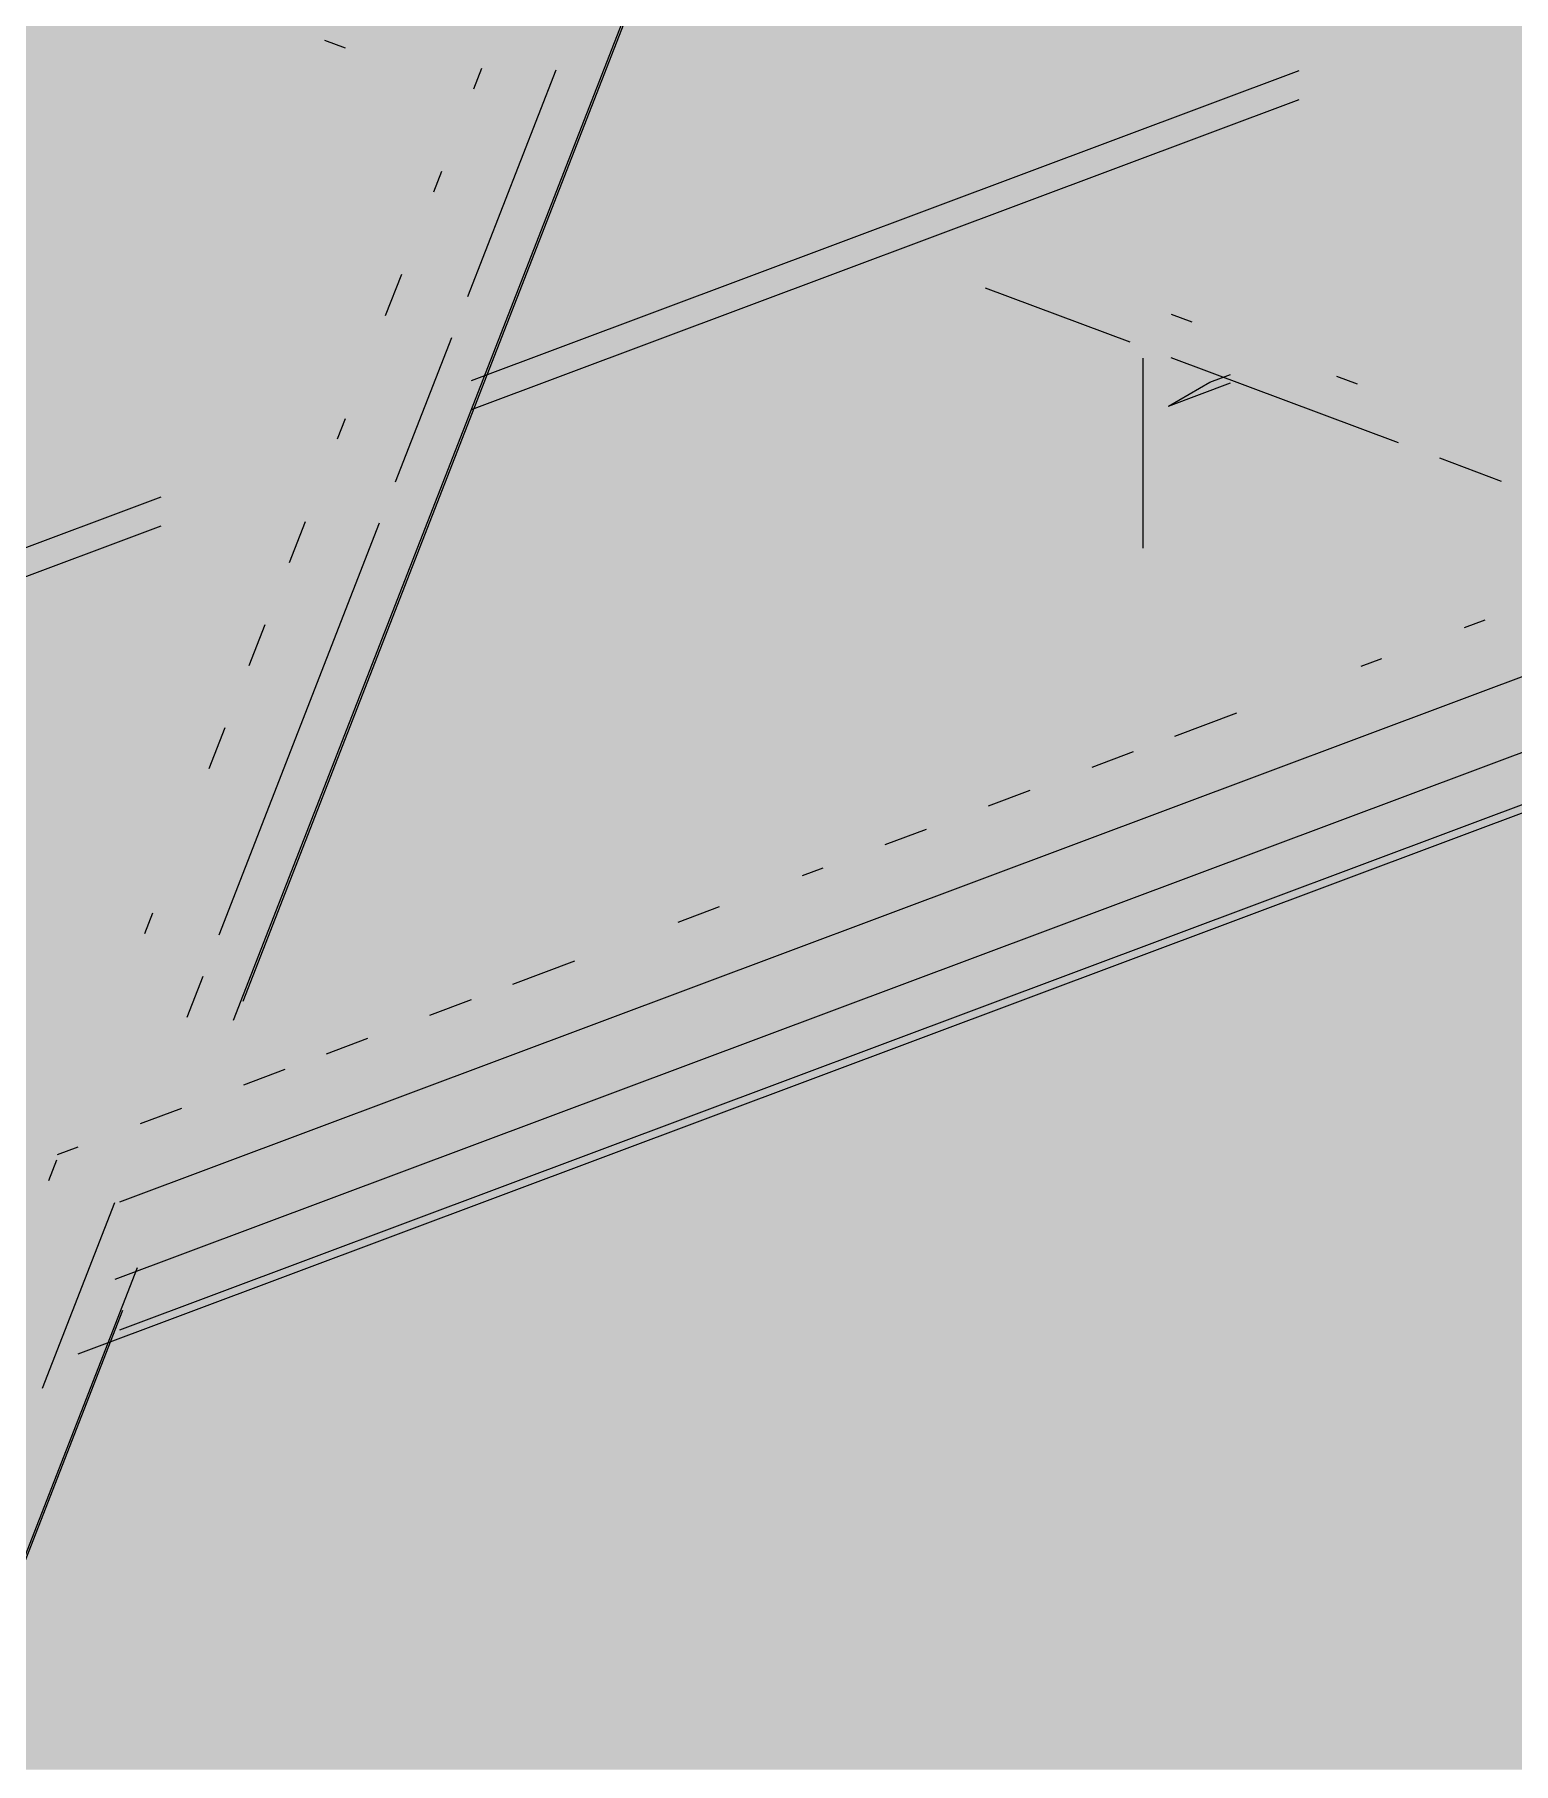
# Paper-space layout '03 3D Building and Roof' of a CAD drawing. Header units: millimetres. Extents: x 5 to 415, y 5 to 292.
# Drawn here: x 68.86 to 73.31, y 77.22 to 82.42 of the extents above; entities that cross this region are included whole.
import ezdxf

# ---------------------------------------------------------------- set-up
doc = ezdxf.new("R2010")
doc.units = ezdxf.units.MM
doc.layers.add('EXISTING', color=7, linetype='Continuous')
doc.layers.add('IMAGES', color=7, linetype='Continuous')

# ---------------------------------------------------------------- blocks, each defined once
blk = doc.blocks.new('SHEET_03')
at = {"layer": 'EXISTING', "color": 250, "lineweight": 9}
for p, q in [((72.4296, 87.0834), (69.4581, 79.4551)), ((69.4879, 79.5142), (72.387, 86.9564)), ((69.1164, 78.9093), (81.7018, 83.6239)), ((81.9988, 83.5067), (69.1018, 78.6754)), ((69.1164, 78.524), (82.0756, 83.3786)), ((68.9914, 78.4517), (81.8884, 83.283)), ((69.7957, 82.3829), (69.7335, 82.4062)), ((70.1643, 81.636), (70.4301, 82.3182)), ((70.1752, 81.3828), (72.6677, 82.3164)), ((70.1827, 82.2608), (70.2069, 82.3228)), ((70.1752, 81.2954), (72.6677, 82.229)), ((70.0619, 81.9507), (70.0861, 82.0127)), ((69.917, 81.5786), (69.9653, 81.7026)), ((72.1585, 81.4978), (71.7232, 81.6608)), ((72.2828, 81.5823), (72.345, 81.559)), ((69.9469, 81.0779), (70.116, 81.512)), ((72.1967, 81.4501), (72.1967, 80.8776)), ((72.9668, 81.195), (72.2828, 81.4512)), ((72.274, 81.3051), (72.3989, 81.3773)), ((72.274, 81.3051), (72.4614, 81.3753)), ((72.3989, 81.3773), (72.4614, 81.4007)), ((72.7802, 81.396), (72.8424, 81.3727)), ((69.772, 81.2065), (69.7962, 81.2685)), ((73.2777, 81.0785), (73.0911, 81.1484)), ((63.2588, 78.7918), (69.2406, 81.0326)), ((69.4154, 79.7134), (69.8986, 80.9538)), ((69.627, 80.8344), (69.6754, 80.9584)), ((63.3211, 78.7277), (69.2406, 80.9452)), ((69.5063, 80.5243), (69.5546, 80.6483)), ((73.1658, 80.6389), (73.2281, 80.6623)), ((72.8542, 80.5222), (72.9165, 80.5456)), ((72.2935, 80.3122), (72.4804, 80.3822)), ((69.3855, 80.2142), (69.4338, 80.3382)), ((72.0443, 80.2188), (72.1689, 80.2655)), ((71.7328, 80.1021), (71.8574, 80.1488)), ((71.4212, 79.9854), (71.5458, 80.0321)), ((71.172, 79.892), (71.2343, 79.9154)), ((69.1922, 79.718), (69.2163, 79.7801)), ((70.7982, 79.752), (70.9228, 79.7987)), ((70.2998, 79.5653), (70.4867, 79.6353)), ((69.3188, 79.4654), (69.3671, 79.5894)), ((70.0505, 79.4719), (70.1752, 79.5186)), ((69.739, 79.3552), (69.8636, 79.4019)), ((69.4898, 79.2619), (69.6144, 79.3086)), ((69.1783, 79.1452), (69.3029, 79.1919)), ((68.9291, 79.0518), (68.9914, 79.0752)), ((68.9023, 78.9738), (68.9264, 79.0358)), ((68.8839, 78.349), (69.1013, 78.9072)), ((69.1682, 78.7109), (66.1724, 71.0205)), ((66.1781, 71.0176), (69.1255, 78.5839))]:
    blk.add_line(p, q, dxfattribs=at)
at = {"layer": 'IMAGES', "color": 7}
for points in [[(70.8188, 82.3429), (70.9901, 82.3429), (70.8188, 82.6857), (70.9901, 82.6857)], [(68.7624, 82.3429), (69.1051, 82.3429), (68.7624, 82.5143), (69.1051, 82.5143)], [(69.1051, 82.3429), (69.2765, 82.3429), (69.1051, 82.5143), (69.2765, 82.5143)], [(69.2765, 82.3429), (69.4479, 82.3429), (69.2765, 82.5143), (69.4479, 82.5143)], [(69.4479, 82.3429), (69.6192, 82.3429), (69.4479, 82.5143), (69.6192, 82.5143)], [(69.6192, 82.3429), (69.7906, 82.3429), (69.6192, 82.5143), (69.7906, 82.5143)], [(69.7906, 82.3429), (69.962, 82.3429), (69.7906, 82.5143), (69.962, 82.5143)], [(69.962, 82.1714), (70.1333, 82.1714), (69.962, 82.5143), (70.1333, 82.5143)], [(70.1333, 82.3429), (70.3047, 82.3429), (70.1333, 82.5143), (70.3047, 82.5143)], [(70.3047, 82.3429), (70.6474, 82.3429), (70.3047, 82.5143), (70.6474, 82.5143)], [(70.6474, 82.3429), (70.8188, 82.3429), (70.6474, 82.5143), (70.8188, 82.5143)], [(70.9901, 82.3429), (71.3329, 82.3429), (70.9901, 82.5143), (71.3329, 82.5143)], [(71.3329, 82.3429), (72.361, 82.3429), (71.3329, 82.5143), (72.361, 82.5143)], [(72.361, 82.3429), (72.5324, 82.3429), (72.361, 82.5143), (72.5324, 82.5143)], [(72.5324, 82.3429), (72.7038, 82.3429), (72.5324, 82.5143), (72.7038, 82.5143)], [(72.7038, 82.3429), (72.8751, 82.3429), (72.7038, 82.5143), (72.8751, 82.5143)], [(72.8751, 82.3429), (73.2179, 82.3429), (72.8751, 82.5143), (73.2179, 82.5143)], [(73.2179, 82.3429), (73.3892, 82.3429), (73.2179, 82.5143), (73.3892, 82.5143)], [(60.537, 82.1714), (69.4479, 82.1714), (60.537, 82.3429), (69.4479, 82.3429)], [(69.4479, 82.1714), (69.6192, 82.1714), (69.4479, 82.3429), (69.6192, 82.3429)], [(69.6192, 82.1714), (69.7906, 82.1714), (69.6192, 82.3429), (69.7906, 82.3429)], [(69.7906, 82.1714), (69.962, 82.1714), (69.7906, 82.3429), (69.962, 82.3429)], [(70.1333, 82.1714), (70.3047, 82.1714), (70.1333, 82.3429), (70.3047, 82.3429)], [(70.3047, 82.1714), (70.4761, 82.1714), (70.3047, 82.3429), (70.4761, 82.3429)], [(70.4761, 82), (70.6474, 82), (70.4761, 82.3429), (70.6474, 82.3429)], [(70.6474, 82.1714), (70.8188, 82.1714), (70.6474, 82.3429), (70.8188, 82.3429)], [(70.8188, 82.1714), (70.9901, 82.1714), (70.8188, 82.3429), (70.9901, 82.3429)], [(70.9901, 82.1714), (71.847, 82.1714), (70.9901, 82.3429), (71.847, 82.3429)], [(71.847, 82.1714), (72.0183, 82.1714), (71.847, 82.3429), (72.0183, 82.3429)], [(72.0183, 82.1714), (72.1897, 82.1714), (72.0183, 82.3429), (72.1897, 82.3429)], [(72.1897, 82.1714), (72.361, 82.1714), (72.1897, 82.3429), (72.361, 82.3429)], [(72.361, 82.1714), (72.5324, 82.1714), (72.361, 82.3429), (72.5324, 82.3429)], [(72.5324, 82), (72.7038, 82), (72.5324, 82.3429), (72.7038, 82.3429)], [(72.7038, 82), (72.8751, 82), (72.7038, 82.3429), (72.8751, 82.3429)], [(72.8751, 82), (73.0465, 82), (72.8751, 82.3429), (73.0465, 82.3429)], [(73.0465, 82.1714), (73.3892, 82.1714), (73.0465, 82.3429), (73.3892, 82.3429)], [(60.1943, 82), (68.9338, 82), (60.1943, 82.1714), (68.9338, 82.1714)], [(68.9338, 82), (69.1051, 82), (68.9338, 82.1714), (69.1051, 82.1714)], [(69.1051, 82), (69.2765, 82), (69.1051, 82.1714), (69.2765, 82.1714)], [(69.2765, 82), (69.4479, 82), (69.2765, 82.1714), (69.4479, 82.1714)], [(69.4479, 82), (69.6192, 82), (69.4479, 82.1714), (69.6192, 82.1714)], [(69.6192, 82), (69.7906, 82), (69.6192, 82.1714), (69.7906, 82.1714)], [(69.7906, 82), (69.962, 82), (69.7906, 82.1714), (69.962, 82.1714)], [(69.962, 82), (70.1333, 82), (69.962, 82.1714), (70.1333, 82.1714)], [(70.1333, 82), (70.3047, 82), (70.1333, 82.1714), (70.3047, 82.1714)], [(70.3047, 82), (70.4761, 82), (70.3047, 82.1714), (70.4761, 82.1714)], [(70.6474, 82), (70.8188, 82), (70.6474, 82.1714), (70.8188, 82.1714)], [(70.8188, 82), (71.3329, 82), (70.8188, 82.1714), (71.3329, 82.1714)], [(71.3329, 82), (71.5042, 82), (71.3329, 82.1714), (71.5042, 82.1714)], [(71.5042, 82), (71.6756, 82), (71.5042, 82.1714), (71.6756, 82.1714)], [(71.6756, 82), (71.847, 82), (71.6756, 82.1714), (71.847, 82.1714)], [(71.847, 82), (72.0183, 82), (71.847, 82.1714), (72.0183, 82.1714)], [(72.0183, 81.8286), (72.1897, 81.8286), (72.0183, 82.1714), (72.1897, 82.1714)], [(72.1897, 82), (72.5324, 82), (72.1897, 82.1714), (72.5324, 82.1714)], [(73.0465, 82), (74.0747, 82), (73.0465, 82.1714), (74.0747, 82.1714)], [(68.7624, 81.8286), (68.9338, 81.8286), (68.7624, 82), (68.9338, 82)], [(68.9338, 81.8286), (69.2765, 81.8286), (68.9338, 82), (69.2765, 82)], [(69.2765, 81.8286), (69.4479, 81.8286), (69.2765, 82), (69.4479, 82)], [(69.4479, 81.8286), (69.6192, 81.8286), (69.4479, 82), (69.6192, 82)], [(69.6192, 81.8286), (69.962, 81.8286), (69.6192, 82), (69.962, 82)], [(69.962, 81.8286), (70.1333, 81.8286), (69.962, 82), (70.1333, 82)], [(70.1333, 81.6571), (70.3047, 81.6571), (70.1333, 82), (70.3047, 82)], [(70.3047, 81.8286), (70.4761, 81.8286), (70.3047, 82), (70.4761, 82)], [(70.4761, 81.8286), (70.6474, 81.8286), (70.4761, 82), (70.6474, 82)], [(70.6474, 81.8286), (70.9901, 81.8286), (70.6474, 82), (70.9901, 82)], [(70.9901, 81.8286), (71.1615, 81.8286), (70.9901, 82), (71.1615, 82)], [(71.1615, 81.8286), (71.3329, 81.8286), (71.1615, 82), (71.3329, 82)], [(71.3329, 81.8286), (71.5042, 81.8286), (71.3329, 82), (71.5042, 82)], [(71.5042, 81.8286), (71.6756, 81.8286), (71.5042, 82), (71.6756, 82)], [(71.6756, 81.8286), (71.847, 81.8286), (71.6756, 82), (71.847, 82)], [(71.847, 81.8286), (72.0183, 81.8286), (71.847, 82), (72.0183, 82)], [(72.1897, 81.8286), (72.361, 81.8286), (72.1897, 82), (72.361, 82)], [(72.361, 81.8286), (72.5324, 81.8286), (72.361, 82), (72.5324, 82)], [(72.5324, 81.8286), (72.7038, 81.8286), (72.5324, 82), (72.7038, 82)], [(72.7038, 81.8286), (72.8751, 81.8286), (72.7038, 82), (72.8751, 82)], [(72.8751, 81.8286), (74.4174, 81.8286), (72.8751, 82), (74.4174, 82)], [(68.7624, 81.6571), (68.9338, 81.6571), (68.7624, 81.8286), (68.9338, 81.8286)], [(68.9338, 81.6571), (69.1051, 81.6571), (68.9338, 81.8286), (69.1051, 81.8286)], [(69.1051, 81.6571), (69.2765, 81.6571), (69.1051, 81.8286), (69.2765, 81.8286)], [(69.2765, 81.6571), (69.4479, 81.6571), (69.2765, 81.8286), (69.4479, 81.8286)], [(69.4479, 81.6571), (69.6192, 81.6571), (69.4479, 81.8286), (69.6192, 81.8286)], [(69.6192, 81.6571), (69.7906, 81.6571), (69.6192, 81.8286), (69.7906, 81.8286)], [(69.7906, 81.6571), (69.962, 81.6571), (69.7906, 81.8286), (69.962, 81.8286)], [(69.962, 81.6571), (70.1333, 81.6571), (69.962, 81.8286), (70.1333, 81.8286)], [(70.3047, 81.6571), (70.4761, 81.6571), (70.3047, 81.8286), (70.4761, 81.8286)], [(70.4761, 81.6571), (70.6474, 81.6571), (70.4761, 81.8286), (70.6474, 81.8286)], [(70.6474, 81.6571), (70.8188, 81.6571), (70.6474, 81.8286), (70.8188, 81.8286)], [(70.8188, 81.6571), (70.9901, 81.6571), (70.8188, 81.8286), (70.9901, 81.8286)], [(70.9901, 81.6571), (71.1615, 81.6571), (70.9901, 81.8286), (71.1615, 81.8286)], [(71.1615, 81.4857), (71.3329, 81.4857), (71.1615, 81.8286), (71.3329, 81.8286)], [(71.3329, 81.6571), (71.6756, 81.6571), (71.3329, 81.8286), (71.6756, 81.8286)], [(71.6756, 81.6571), (71.847, 81.6571), (71.6756, 81.8286), (71.847, 81.8286)], [(71.847, 81.6571), (72.0183, 81.6571), (71.847, 81.8286), (72.0183, 81.8286)], [(72.0183, 81.6571), (72.1897, 81.6571), (72.0183, 81.8286), (72.1897, 81.8286)], [(72.1897, 81.6571), (72.361, 81.6571), (72.1897, 81.8286), (72.361, 81.8286)], [(72.361, 81.6571), (72.5324, 81.6571), (72.361, 81.8286), (72.5324, 81.8286)], [(72.5324, 81.6571), (72.8751, 81.6571), (72.5324, 81.8286), (72.8751, 81.8286)], [(72.8751, 81.6571), (73.2179, 81.6571), (72.8751, 81.8286), (73.2179, 81.8286)], [(73.2179, 81.6571), (74.9315, 81.6571), (73.2179, 81.8286), (74.9315, 81.8286)], [(68.7624, 81.4857), (68.9338, 81.4857), (68.7624, 81.6571), (68.9338, 81.6571)], [(68.9338, 81.4857), (69.1051, 81.4857), (68.9338, 81.6571), (69.1051, 81.6571)], [(69.1051, 81.4857), (69.6192, 81.4857), (69.1051, 81.6571), (69.6192, 81.6571)], [(69.6192, 81.4857), (69.7906, 81.4857), (69.6192, 81.6571), (69.7906, 81.6571)], [(69.7906, 81.3143), (69.962, 81.3143), (69.7906, 81.6571), (69.962, 81.6571)], [(69.962, 81.4857), (70.1333, 81.4857), (69.962, 81.6571), (70.1333, 81.6571)], [(70.1333, 81.4857), (70.4761, 81.4857), (70.1333, 81.6571), (70.4761, 81.6571)], [(70.4761, 81.4857), (70.6474, 81.4857), (70.4761, 81.6571), (70.6474, 81.6571)], [(70.6474, 81.3143), (70.8188, 81.3143), (70.6474, 81.6571), (70.8188, 81.6571)], [(70.8188, 81.4857), (71.1615, 81.4857), (70.8188, 81.6571), (71.1615, 81.6571)], [(71.3329, 81.4857), (71.6756, 81.4857), (71.3329, 81.6571), (71.6756, 81.6571)], [(71.6756, 81.4857), (72.0183, 81.4857), (71.6756, 81.6571), (72.0183, 81.6571)], [(72.0183, 81.4857), (72.1897, 81.4857), (72.0183, 81.6571), (72.1897, 81.6571)], [(72.1897, 81.4857), (72.361, 81.4857), (72.1897, 81.6571), (72.361, 81.6571)], [(72.361, 81.4857), (72.5324, 81.4857), (72.361, 81.6571), (72.5324, 81.6571)], [(72.5324, 81.4857), (72.8751, 81.4857), (72.5324, 81.6571), (72.8751, 81.6571)], [(72.8751, 81.4857), (73.0465, 81.4857), (72.8751, 81.6571), (73.0465, 81.6571)], [(73.0465, 81.4857), (73.3892, 81.4857), (73.0465, 81.6571), (73.3892, 81.6571)], [(68.7624, 81.3143), (69.4479, 81.3143), (68.7624, 81.4857), (69.4479, 81.4857)], [(69.4479, 81.3143), (69.6192, 81.3143), (69.4479, 81.4857), (69.6192, 81.4857)], [(69.6192, 81.3143), (69.7906, 81.3143), (69.6192, 81.4857), (69.7906, 81.4857)], [(69.962, 81.3143), (70.1333, 81.3143), (69.962, 81.4857), (70.1333, 81.4857)], [(70.1333, 81.1429), (70.3047, 81.1429), (70.1333, 81.4857), (70.3047, 81.4857)], [(70.3047, 81.3143), (70.4761, 81.3143), (70.3047, 81.4857), (70.4761, 81.4857)], [(70.4761, 81.3143), (70.6474, 81.3143), (70.4761, 81.4857), (70.6474, 81.4857)], [(70.8188, 81.3143), (70.9901, 81.3143), (70.8188, 81.4857), (70.9901, 81.4857)], [(70.9901, 81.3143), (71.1615, 81.3143), (70.9901, 81.4857), (71.1615, 81.4857)], [(71.1615, 81.3143), (71.6756, 81.3143), (71.1615, 81.4857), (71.6756, 81.4857)], [(71.6756, 81.3143), (71.847, 81.3143), (71.6756, 81.4857), (71.847, 81.4857)], [(71.847, 81.3143), (72.0183, 81.3143), (71.847, 81.4857), (72.0183, 81.4857)], [(72.0183, 81.3143), (72.1897, 81.3143), (72.0183, 81.4857), (72.1897, 81.4857)], [(72.1897, 81.3143), (72.361, 81.3143), (72.1897, 81.4857), (72.361, 81.4857)], [(72.361, 81.3143), (72.5324, 81.3143), (72.361, 81.4857), (72.5324, 81.4857)], [(72.5324, 81.3143), (72.7038, 81.3143), (72.5324, 81.4857), (72.7038, 81.4857)], [(72.7038, 81.3143), (72.8751, 81.3143), (72.7038, 81.4857), (72.8751, 81.4857)], [(72.8751, 81.3143), (73.0465, 81.3143), (72.8751, 81.4857), (73.0465, 81.4857)], [(73.0465, 81.3143), (73.2179, 81.3143), (73.0465, 81.4857), (73.2179, 81.4857)], [(73.2179, 81.3143), (73.3892, 81.3143), (73.2179, 81.4857), (73.3892, 81.4857)], [(68.2483, 81.1429), (69.1051, 81.1429), (68.2483, 81.3143), (69.1051, 81.3143)], [(69.1051, 81.1429), (69.4479, 81.1429), (69.1051, 81.3143), (69.4479, 81.3143)], [(69.4479, 81.1429), (69.6192, 81.1429), (69.4479, 81.3143), (69.6192, 81.3143)], [(69.6192, 81.1429), (69.7906, 81.1429), (69.6192, 81.3143), (69.7906, 81.3143)], [(69.7906, 80.9714), (69.962, 80.9714), (69.7906, 81.3143), (69.962, 81.3143)], [(69.962, 80.9714), (70.1333, 80.9714), (69.962, 81.3143), (70.1333, 81.3143)], [(70.3047, 81.1429), (70.4761, 81.1429), (70.3047, 81.3143), (70.4761, 81.3143)], [(70.4761, 81.1429), (70.6474, 81.1429), (70.4761, 81.3143), (70.6474, 81.3143)], [(70.6474, 81.1429), (70.8188, 81.1429), (70.6474, 81.3143), (70.8188, 81.3143)], [(70.8188, 81.1429), (71.1615, 81.1429), (70.8188, 81.3143), (71.1615, 81.3143)], [(71.1615, 81.1429), (72.0183, 81.1429), (71.1615, 81.3143), (72.0183, 81.3143)], [(72.0183, 80.9714), (72.1897, 80.9714), (72.0183, 81.3143), (72.1897, 81.3143)], [(72.1897, 80.8), (72.361, 80.8), (72.1897, 81.3143), (72.361, 81.3143)], [(72.361, 81.1429), (72.7038, 81.1429), (72.361, 81.3143), (72.7038, 81.3143)], [(72.7038, 81.1429), (72.8751, 81.1429), (72.7038, 81.3143), (72.8751, 81.3143)], [(72.8751, 81.1429), (73.2179, 81.1429), (72.8751, 81.3143), (73.2179, 81.3143)], [(73.2179, 81.1429), (73.3892, 81.1429), (73.2179, 81.3143), (73.3892, 81.3143)], [(68.7624, 80.9714), (68.9338, 80.9714), (68.7624, 81.1429), (68.9338, 81.1429)], [(68.9338, 80.9714), (69.1051, 80.9714), (68.9338, 81.1429), (69.1051, 81.1429)], [(69.1051, 80.9714), (69.2765, 80.9714), (69.1051, 81.1429), (69.2765, 81.1429)], [(69.2765, 80.9714), (69.6192, 80.9714), (69.2765, 81.1429), (69.6192, 81.1429)], [(69.6192, 80.9714), (69.7906, 80.9714), (69.6192, 81.1429), (69.7906, 81.1429)], [(70.1333, 80.9714), (70.3047, 80.9714), (70.1333, 81.1429), (70.3047, 81.1429)], [(70.3047, 80.8), (70.4761, 80.8), (70.3047, 81.1429), (70.4761, 81.1429)], [(70.4761, 80.9714), (72.0183, 80.9714), (70.4761, 81.1429), (72.0183, 81.1429)], [(72.361, 80.9714), (72.5324, 80.9714), (72.361, 81.1429), (72.5324, 81.1429)], [(72.5324, 80.9714), (72.8751, 80.9714), (72.5324, 81.1429), (72.8751, 81.1429)], [(72.8751, 80.9714), (73.0465, 80.9714), (72.8751, 81.1429), (73.0465, 81.1429)], [(73.0465, 80.9714), (73.2179, 80.9714), (73.0465, 81.1429), (73.2179, 81.1429)], [(73.2179, 80.9714), (73.3892, 80.9714), (73.2179, 81.1429), (73.3892, 81.1429)], [(68.7624, 80.8), (68.9338, 80.8), (68.7624, 80.9714), (68.9338, 80.9714)], [(68.9338, 80.6286), (69.1051, 80.6286), (68.9338, 80.9714), (69.1051, 80.9714)], [(69.1051, 80.8), (69.2765, 80.8), (69.1051, 80.9714), (69.2765, 80.9714)], [(69.2765, 80.8), (69.4479, 80.8), (69.2765, 80.9714), (69.4479, 80.9714)], [(69.4479, 80.8), (69.6192, 80.8), (69.4479, 80.9714), (69.6192, 80.9714)], [(69.6192, 80.8), (70.1333, 80.8), (69.6192, 80.9714), (70.1333, 80.9714)], [(70.1333, 80.8), (70.3047, 80.8), (70.1333, 80.9714), (70.3047, 80.9714)], [(70.4761, 80.8), (71.6756, 80.8), (70.4761, 80.9714), (71.6756, 80.9714)], [(71.6756, 80.8), (72.0183, 80.8), (71.6756, 80.9714), (72.0183, 80.9714)], [(72.0183, 80.8), (72.1897, 80.8), (72.0183, 80.9714), (72.1897, 80.9714)], [(72.361, 80.8), (72.7038, 80.8), (72.361, 80.9714), (72.7038, 80.9714)], [(72.7038, 80.8), (72.8751, 80.8), (72.7038, 80.9714), (72.8751, 80.9714)], [(72.8751, 80.8), (73.0465, 80.8), (72.8751, 80.9714), (73.0465, 80.9714)], [(73.0465, 80.8), (73.2179, 80.8), (73.0465, 80.9714), (73.2179, 80.9714)], [(73.2179, 80.8), (73.3892, 80.8), (73.2179, 80.9714), (73.3892, 80.9714)], [(68.4197, 80.6286), (68.9338, 80.6286), (68.4197, 80.8), (68.9338, 80.8)], [(69.1051, 80.6286), (69.2765, 80.6286), (69.1051, 80.8), (69.2765, 80.8)], [(69.2765, 80.6286), (69.4479, 80.6286), (69.2765, 80.8), (69.4479, 80.8)], [(69.4479, 80.6286), (69.6192, 80.6286), (69.4479, 80.8), (69.6192, 80.8)], [(69.6192, 80.6286), (69.7906, 80.6286), (69.6192, 80.8), (69.7906, 80.8)], [(69.7906, 80.6286), (69.962, 80.6286), (69.7906, 80.8), (69.962, 80.8)], [(69.962, 80.6286), (70.1333, 80.6286), (69.962, 80.8), (70.1333, 80.8)], [(70.1333, 80.2857), (70.3047, 80.2857), (70.1333, 80.8), (70.3047, 80.8)], [(70.3047, 80.6286), (71.3329, 80.6286), (70.3047, 80.8), (71.3329, 80.8)], [(71.3329, 80.6286), (71.5042, 80.6286), (71.3329, 80.8), (71.5042, 80.8)], [(71.5042, 80.6286), (71.6756, 80.6286), (71.5042, 80.8), (71.6756, 80.8)], [(71.6756, 80.6286), (71.847, 80.6286), (71.6756, 80.8), (71.847, 80.8)], [(71.847, 80.6286), (72.0183, 80.6286), (71.847, 80.8), (72.0183, 80.8)], [(72.0183, 80.6286), (72.1897, 80.6286), (72.0183, 80.8), (72.1897, 80.8)], [(72.1897, 80.4571), (72.361, 80.4571), (72.1897, 80.8), (72.361, 80.8)], [(72.361, 80.6286), (72.5324, 80.6286), (72.361, 80.8), (72.5324, 80.8)], [(72.5324, 80.6286), (72.7038, 80.6286), (72.5324, 80.8), (72.7038, 80.8)], [(72.7038, 80.6286), (72.8751, 80.6286), (72.7038, 80.8), (72.8751, 80.8)], [(72.8751, 80.6286), (73.0465, 80.6286), (72.8751, 80.8), (73.0465, 80.8)], [(73.0465, 80.6286), (73.2179, 80.6286), (73.0465, 80.8), (73.2179, 80.8)], [(73.2179, 80.6286), (73.3892, 80.6286), (73.2179, 80.8), (73.3892, 80.8)], [(68.7624, 80.4571), (69.1051, 80.4571), (68.7624, 80.6286), (69.1051, 80.6286)], [(69.1051, 80.4571), (69.4479, 80.4571), (69.1051, 80.6286), (69.4479, 80.6286)], [(69.4479, 80.4571), (69.6192, 80.4571), (69.4479, 80.6286), (69.6192, 80.6286)], [(69.6192, 80.4571), (69.7906, 80.4571), (69.6192, 80.6286), (69.7906, 80.6286)], [(69.7906, 80.2857), (69.962, 80.2857), (69.7906, 80.6286), (69.962, 80.6286)], [(69.962, 80.4571), (70.1333, 80.4571), (69.962, 80.6286), (70.1333, 80.6286)], [(70.3047, 80.4571), (70.8188, 80.4571), (70.3047, 80.6286), (70.8188, 80.6286)], [(70.8188, 80.4571), (70.9901, 80.4571), (70.8188, 80.6286), (70.9901, 80.6286)], [(70.9901, 80.4571), (71.1615, 80.4571), (70.9901, 80.6286), (71.1615, 80.6286)], [(71.1615, 80.2857), (71.3329, 80.2857), (71.1615, 80.6286), (71.3329, 80.6286)], [(71.3329, 80.4571), (71.5042, 80.4571), (71.3329, 80.6286), (71.5042, 80.6286)], [(71.5042, 80.4571), (71.6756, 80.4571), (71.5042, 80.6286), (71.6756, 80.6286)], [(71.6756, 80.4571), (71.847, 80.4571), (71.6756, 80.6286), (71.847, 80.6286)], [(71.847, 80.4571), (72.0183, 80.4571), (71.847, 80.6286), (72.0183, 80.6286)], [(72.0183, 80.2857), (72.1897, 80.2857), (72.0183, 80.6286), (72.1897, 80.6286)], [(72.361, 80.4571), (72.5324, 80.4571), (72.361, 80.6286), (72.5324, 80.6286)], [(72.5324, 80.4571), (72.7038, 80.4571), (72.5324, 80.6286), (72.7038, 80.6286)], [(72.7038, 80.4571), (72.8751, 80.4571), (72.7038, 80.6286), (72.8751, 80.6286)], [(72.8751, 80.4571), (73.0465, 80.4571), (72.8751, 80.6286), (73.0465, 80.6286)], [(73.0465, 80.4571), (73.3892, 80.4571), (73.0465, 80.6286), (73.3892, 80.6286)], [(68.7624, 80.1143), (68.9338, 80.1143), (68.7624, 80.4571), (68.9338, 80.4571)], [(68.9338, 80.2857), (69.2765, 80.2857), (68.9338, 80.4571), (69.2765, 80.4571)], [(69.2765, 80.2857), (69.6192, 80.2857), (69.2765, 80.4571), (69.6192, 80.4571)], [(69.6192, 80.2857), (69.7906, 80.2857), (69.6192, 80.4571), (69.7906, 80.4571)], [(69.962, 80.2857), (70.1333, 80.2857), (69.962, 80.4571), (70.1333, 80.4571)], [(70.3047, 80.2857), (70.8188, 80.2857), (70.3047, 80.4571), (70.8188, 80.4571)], [(70.8188, 80.2857), (70.9901, 80.2857), (70.8188, 80.4571), (70.9901, 80.4571)], [(70.9901, 80.2857), (71.1615, 80.2857), (70.9901, 80.4571), (71.1615, 80.4571)], [(71.3329, 80.2857), (71.6756, 80.2857), (71.3329, 80.4571), (71.6756, 80.4571)], [(71.6756, 80.2857), (71.847, 80.2857), (71.6756, 80.4571), (71.847, 80.4571)], [(71.847, 80.2857), (72.0183, 80.2857), (71.847, 80.4571), (72.0183, 80.4571)], [(72.1897, 80.2857), (73.2179, 80.2857), (72.1897, 80.4571), (73.2179, 80.4571)], [(73.2179, 80.2857), (73.9033, 80.2857), (73.2179, 80.4571), (73.9033, 80.4571)], [(68.9338, 80.1143), (69.1051, 80.1143), (68.9338, 80.2857), (69.1051, 80.2857)], [(69.1051, 80.1143), (69.2765, 80.1143), (69.1051, 80.2857), (69.2765, 80.2857)], [(69.2765, 79.9429), (69.4479, 79.9429), (69.2765, 80.2857), (69.4479, 80.2857)], [(69.4479, 80.1143), (69.7906, 80.1143), (69.4479, 80.2857), (69.7906, 80.2857)], [(69.7906, 80.1143), (69.962, 80.1143), (69.7906, 80.2857), (69.962, 80.2857)], [(69.962, 80.1143), (70.1333, 80.1143), (69.962, 80.2857), (70.1333, 80.2857)], [(70.1333, 80.1143), (70.3047, 80.1143), (70.1333, 80.2857), (70.3047, 80.2857)], [(70.3047, 80.1143), (70.4761, 80.1143), (70.3047, 80.2857), (70.4761, 80.2857)], [(70.4761, 80.1143), (70.8188, 80.1143), (70.4761, 80.2857), (70.8188, 80.2857)], [(70.8188, 80.1143), (70.9901, 80.1143), (70.8188, 80.2857), (70.9901, 80.2857)], [(70.9901, 80.1143), (71.5042, 80.1143), (70.9901, 80.2857), (71.5042, 80.2857)], [(71.5042, 80.1143), (71.6756, 80.1143), (71.5042, 80.2857), (71.6756, 80.2857)], [(71.6756, 80.1143), (71.847, 80.1143), (71.6756, 80.2857), (71.847, 80.2857)], [(71.847, 80.1143), (72.0183, 80.1143), (71.847, 80.2857), (72.0183, 80.2857)], [(72.0183, 79.9429), (72.1897, 79.9429), (72.0183, 80.2857), (72.1897, 80.2857)], [(72.1897, 79.9429), (72.5324, 79.9429), (72.1897, 80.2857), (72.5324, 80.2857)], [(72.5324, 80.1143), (72.7038, 80.1143), (72.5324, 80.2857), (72.7038, 80.2857)], [(72.7038, 80.1143), (73.0465, 80.1143), (72.7038, 80.2857), (73.0465, 80.2857)], [(73.0465, 80.1143), (73.5606, 80.1143), (73.0465, 80.2857), (73.5606, 80.2857)], [(67.9056, 79.9429), (68.9338, 79.9429), (67.9056, 80.1143), (68.9338, 80.1143)], [(68.9338, 79.9429), (69.1051, 79.9429), (68.9338, 80.1143), (69.1051, 80.1143)], [(69.1051, 79.9429), (69.2765, 79.9429), (69.1051, 80.1143), (69.2765, 80.1143)], [(69.4479, 79.9429), (69.6192, 79.9429), (69.4479, 80.1143), (69.6192, 80.1143)], [(69.6192, 79.9429), (69.7906, 79.9429), (69.6192, 80.1143), (69.7906, 80.1143)], [(69.7906, 79.9429), (70.1333, 79.9429), (69.7906, 80.1143), (70.1333, 80.1143)], [(70.1333, 79.9429), (70.3047, 79.9429), (70.1333, 80.1143), (70.3047, 80.1143)], [(70.3047, 79.9429), (70.8188, 79.9429), (70.3047, 80.1143), (70.8188, 80.1143)], [(70.8188, 79.9429), (70.9901, 79.9429), (70.8188, 80.1143), (70.9901, 80.1143)], [(70.9901, 79.9429), (71.5042, 79.9429), (70.9901, 80.1143), (71.5042, 80.1143)], [(71.5042, 79.9429), (72.0183, 79.9429), (71.5042, 80.1143), (72.0183, 80.1143)], [(72.5324, 79.9429), (73.0465, 79.9429), (72.5324, 80.1143), (73.0465, 80.1143)], [(73.0465, 79.9429), (73.3892, 79.9429), (73.0465, 80.1143), (73.3892, 80.1143)], [(68.7624, 79.6), (68.9338, 79.6), (68.7624, 79.9429), (68.9338, 79.9429)], [(68.9338, 79.7714), (69.1051, 79.7714), (68.9338, 79.9429), (69.1051, 79.9429)], [(69.1051, 79.7714), (69.2765, 79.7714), (69.1051, 79.9429), (69.2765, 79.9429)], [(69.2765, 79.6), (69.4479, 79.6), (69.2765, 79.9429), (69.4479, 79.9429)], [(69.4479, 79.4286), (69.6192, 79.4286), (69.4479, 79.9429), (69.6192, 79.9429)], [(69.6192, 79.7714), (69.7906, 79.7714), (69.6192, 79.9429), (69.7906, 79.9429)], [(69.7906, 79.7714), (69.962, 79.7714), (69.7906, 79.9429), (69.962, 79.9429)], [(69.962, 79.7714), (70.1333, 79.7714), (69.962, 79.9429), (70.1333, 79.9429)], [(70.1333, 79.7714), (70.3047, 79.7714), (70.1333, 79.9429), (70.3047, 79.9429)], [(70.3047, 79.7714), (70.4761, 79.7714), (70.3047, 79.9429), (70.4761, 79.9429)], [(70.4761, 79.7714), (70.6474, 79.7714), (70.4761, 79.9429), (70.6474, 79.9429)], [(70.6474, 79.7714), (70.8188, 79.7714), (70.6474, 79.9429), (70.8188, 79.9429)], [(70.8188, 79.6), (70.9901, 79.6), (70.8188, 79.9429), (70.9901, 79.9429)], [(70.9901, 79.7714), (71.1615, 79.7714), (70.9901, 79.9429), (71.1615, 79.9429)], [(71.1615, 79.7714), (71.3329, 79.7714), (71.1615, 79.9429), (71.3329, 79.9429)], [(71.3329, 79.7714), (71.5042, 79.7714), (71.3329, 79.9429), (71.5042, 79.9429)], [(71.5042, 79.7714), (71.6756, 79.7714), (71.5042, 79.9429), (71.6756, 79.9429)], [(71.6756, 79.7714), (72.5324, 79.7714), (71.6756, 79.9429), (72.5324, 79.9429)], [(72.5324, 79.7714), (72.7038, 79.7714), (72.5324, 79.9429), (72.7038, 79.9429)], [(72.7038, 79.7714), (72.8751, 79.7714), (72.7038, 79.9429), (72.8751, 79.9429)], [(72.8751, 79.7714), (73.0465, 79.7714), (72.8751, 79.9429), (73.0465, 79.9429)], [(73.0465, 79.7714), (73.2179, 79.7714), (73.0465, 79.9429), (73.2179, 79.9429)], [(73.2179, 79.7714), (73.3892, 79.7714), (73.2179, 79.9429), (73.3892, 79.9429)], [(68.9338, 79.6), (69.2765, 79.6), (68.9338, 79.7714), (69.2765, 79.7714)], [(69.6192, 79.6), (69.7906, 79.6), (69.6192, 79.7714), (69.7906, 79.7714)], [(69.7906, 79.6), (70.1333, 79.6), (69.7906, 79.7714), (70.1333, 79.7714)], [(70.1333, 79.6), (70.4761, 79.6), (70.1333, 79.7714), (70.4761, 79.7714)], [(70.4761, 79.6), (70.6474, 79.6), (70.4761, 79.7714), (70.6474, 79.7714)], [(70.6474, 79.6), (70.8188, 79.6), (70.6474, 79.7714), (70.8188, 79.7714)], [(70.9901, 79.6), (71.1615, 79.6), (70.9901, 79.7714), (71.1615, 79.7714)], [(71.1615, 79.6), (71.5042, 79.6), (71.1615, 79.7714), (71.5042, 79.7714)], [(71.5042, 79.6), (71.847, 79.6), (71.5042, 79.7714), (71.847, 79.7714)], [(71.847, 79.6), (72.1897, 79.6), (71.847, 79.7714), (72.1897, 79.7714)], [(72.1897, 79.6), (72.5324, 79.6), (72.1897, 79.7714), (72.5324, 79.7714)], [(72.5324, 79.6), (72.8751, 79.6), (72.5324, 79.7714), (72.8751, 79.7714)], [(72.8751, 79.6), (73.2179, 79.6), (72.8751, 79.7714), (73.2179, 79.7714)], [(73.2179, 79.6), (76.131, 79.6), (73.2179, 79.7714), (76.131, 79.7714)], [(68.7624, 79.4286), (69.1051, 79.4286), (68.7624, 79.6), (69.1051, 79.6)], [(69.1051, 79.4286), (69.4479, 79.4286), (69.1051, 79.6), (69.4479, 79.6)], [(69.6192, 79.2571), (69.7906, 79.2571), (69.6192, 79.6), (69.7906, 79.6)], [(69.7906, 79.4286), (69.962, 79.4286), (69.7906, 79.6), (69.962, 79.6)], [(69.962, 79.4286), (70.1333, 79.4286), (69.962, 79.6), (70.1333, 79.6)], [(70.1333, 79.0857), (70.3047, 79.0857), (70.1333, 79.6), (70.3047, 79.6)], [(70.3047, 79.2571), (70.4761, 79.2571), (70.3047, 79.6), (70.4761, 79.6)], [(70.4761, 79.4286), (70.8188, 79.4286), (70.4761, 79.6), (70.8188, 79.6)], [(70.8188, 79.4286), (70.9901, 79.4286), (70.8188, 79.6), (70.9901, 79.6)], [(70.9901, 79.4286), (71.5042, 79.4286), (70.9901, 79.6), (71.5042, 79.6)], [(71.5042, 79.4286), (72.0183, 79.4286), (71.5042, 79.6), (72.0183, 79.6)], [(72.0183, 79.4286), (72.361, 79.4286), (72.0183, 79.6), (72.361, 79.6)], [(72.361, 79.4286), (72.5324, 79.4286), (72.361, 79.6), (72.5324, 79.6)], [(72.5324, 79.4286), (72.7038, 79.4286), (72.5324, 79.6), (72.7038, 79.6)], [(72.7038, 79.4286), (72.8751, 79.4286), (72.7038, 79.6), (72.8751, 79.6)], [(72.8751, 79.4286), (75.7883, 79.4286), (72.8751, 79.6), (75.7883, 79.6)], [(68.5911, 79.2571), (68.9338, 79.2571), (68.5911, 79.4286), (68.9338, 79.4286)], [(68.9338, 79.2571), (69.1051, 79.2571), (68.9338, 79.4286), (69.1051, 79.4286)], [(69.1051, 79.2571), (69.2765, 79.2571), (69.1051, 79.4286), (69.2765, 79.4286)], [(69.2765, 79.2571), (69.6192, 79.2571), (69.2765, 79.4286), (69.6192, 79.4286)], [(69.7906, 79.2571), (69.962, 79.2571), (69.7906, 79.4286), (69.962, 79.4286)], [(69.962, 79.2571), (70.1333, 79.2571), (69.962, 79.4286), (70.1333, 79.4286)], [(70.4761, 79.2571), (70.9901, 79.2571), (70.4761, 79.4286), (70.9901, 79.4286)], [(70.9901, 79.2571), (71.3329, 79.2571), (70.9901, 79.4286), (71.3329, 79.4286)], [(71.3329, 79.2571), (71.6756, 79.2571), (71.3329, 79.4286), (71.6756, 79.4286)], [(71.6756, 79.2571), (72.0183, 79.2571), (71.6756, 79.4286), (72.0183, 79.4286)], [(72.0183, 79.2571), (72.361, 79.2571), (72.0183, 79.4286), (72.361, 79.4286)], [(72.361, 79.2571), (75.4456, 79.2571), (72.361, 79.4286), (75.4456, 79.4286)], [(68.7624, 79.0857), (68.9338, 79.0857), (68.7624, 79.2571), (68.9338, 79.2571)], [(68.9338, 79.0857), (69.1051, 79.0857), (68.9338, 79.2571), (69.1051, 79.2571)], [(69.1051, 79.0857), (69.2765, 79.0857), (69.1051, 79.2571), (69.2765, 79.2571)], [(69.2765, 79.0857), (69.962, 79.0857), (69.2765, 79.2571), (69.962, 79.2571)], [(69.962, 79.0857), (70.1333, 79.0857), (69.962, 79.2571), (70.1333, 79.2571)], [(70.3047, 79.0857), (70.6474, 79.0857), (70.3047, 79.2571), (70.6474, 79.2571)], [(70.6474, 79.0857), (71.1615, 79.0857), (70.6474, 79.2571), (71.1615, 79.2571)], [(71.1615, 79.0857), (71.3329, 79.0857), (71.1615, 79.2571), (71.3329, 79.2571)], [(71.3329, 79.0857), (71.5042, 79.0857), (71.3329, 79.2571), (71.5042, 79.2571)], [(71.5042, 79.0857), (71.6756, 79.0857), (71.5042, 79.2571), (71.6756, 79.2571)], [(71.6756, 79.0857), (74.9315, 79.0857), (71.6756, 79.2571), (74.9315, 79.2571)], [(68.7624, 78.9143), (68.9338, 78.9143), (68.7624, 79.0857), (68.9338, 79.0857)], [(68.9338, 78.9143), (69.1051, 78.9143), (68.9338, 79.0857), (69.1051, 79.0857)], [(69.1051, 78.9143), (69.4479, 78.9143), (69.1051, 79.0857), (69.4479, 79.0857)], [(69.4479, 78.9143), (69.6192, 78.9143), (69.4479, 79.0857), (69.6192, 79.0857)], [(69.6192, 78.9143), (70.1333, 78.9143), (69.6192, 79.0857), (70.1333, 79.0857)], [(70.1333, 78.9143), (70.8188, 78.9143), (70.1333, 79.0857), (70.8188, 79.0857)], [(70.8188, 78.9143), (70.9901, 78.9143), (70.8188, 79.0857), (70.9901, 79.0857)], [(70.9901, 78.9143), (71.1615, 78.9143), (70.9901, 79.0857), (71.1615, 79.0857)], [(71.1615, 78.9143), (71.5042, 78.9143), (71.1615, 79.0857), (71.5042, 79.0857)], [(71.5042, 78.9143), (74.4174, 78.9143), (71.5042, 79.0857), (74.4174, 79.0857)], [(68.7624, 78.7429), (68.9338, 78.7429), (68.7624, 78.9143), (68.9338, 78.9143)], [(68.9338, 78.7429), (69.1051, 78.7429), (68.9338, 78.9143), (69.1051, 78.9143)], [(69.1051, 78.7429), (69.2765, 78.7429), (69.1051, 78.9143), (69.2765, 78.9143)], [(69.2765, 78.7429), (69.4479, 78.7429), (69.2765, 78.9143), (69.4479, 78.9143)], [(69.4479, 78.7429), (69.7906, 78.7429), (69.4479, 78.9143), (69.7906, 78.9143)], [(69.7906, 78.5714), (69.962, 78.5714), (69.7906, 78.9143), (69.962, 78.9143)], [(69.962, 78.7429), (70.3047, 78.7429), (69.962, 78.9143), (70.3047, 78.9143)], [(70.3047, 78.7429), (70.6474, 78.7429), (70.3047, 78.9143), (70.6474, 78.9143)], [(70.6474, 78.7429), (70.9901, 78.7429), (70.6474, 78.9143), (70.9901, 78.9143)], [(70.9901, 78.7429), (74.246, 78.7429), (70.9901, 78.9143), (74.246, 78.9143)], [(68.7624, 78.5714), (69.2765, 78.5714), (68.7624, 78.7429), (69.2765, 78.7429)], [(69.2765, 78.5714), (69.7906, 78.5714), (69.2765, 78.7429), (69.7906, 78.7429)], [(69.962, 78.5714), (70.1333, 78.5714), (69.962, 78.7429), (70.1333, 78.7429)], [(70.1333, 78.5714), (70.3047, 78.5714), (70.1333, 78.7429), (70.3047, 78.7429)], [(70.3047, 78.5714), (73.5606, 78.5714), (70.3047, 78.7429), (73.5606, 78.7429)], [(68.7624, 78.4), (68.9338, 78.4), (68.7624, 78.5714), (68.9338, 78.5714)], [(68.9338, 78.4), (69.4479, 78.4), (68.9338, 78.5714), (69.4479, 78.5714)], [(69.4479, 78.4), (69.7906, 78.4), (69.4479, 78.5714), (69.7906, 78.5714)], [(69.7906, 78.4), (69.962, 78.4), (69.7906, 78.5714), (69.962, 78.5714)], [(69.962, 78.4), (73.0465, 78.4), (69.962, 78.5714), (73.0465, 78.5714)], [(73.0465, 78.4), (73.2179, 78.4), (73.0465, 78.5714), (73.2179, 78.5714)], [(73.2179, 78.4), (73.3892, 78.4), (73.2179, 78.5714), (73.3892, 78.5714)], [(68.5911, 77.8857), (68.9338, 77.8857), (68.5911, 78.4), (68.9338, 78.4)], [(68.9338, 78.2286), (69.1051, 78.2286), (68.9338, 78.4), (69.1051, 78.4)], [(69.1051, 78.2286), (69.2765, 78.2286), (69.1051, 78.4), (69.2765, 78.4)], [(69.2765, 78.2286), (69.4479, 78.2286), (69.2765, 78.4), (69.4479, 78.4)], [(69.4479, 78.2286), (72.7038, 78.2286), (69.4479, 78.4), (72.7038, 78.4)], [(72.7038, 78.2286), (72.8751, 78.2286), (72.7038, 78.4), (72.8751, 78.4)], [(72.8751, 78.2286), (73.0465, 78.2286), (72.8751, 78.4), (73.0465, 78.4)], [(73.0465, 78.2286), (73.2179, 78.2286), (73.0465, 78.4), (73.2179, 78.4)], [(73.2179, 78.2286), (73.3892, 78.2286), (73.2179, 78.4), (73.3892, 78.4)], [(68.9338, 78.0571), (69.2765, 78.0571), (68.9338, 78.2286), (69.2765, 78.2286)], [(69.2765, 78.0571), (72.1897, 78.0571), (69.2765, 78.2286), (72.1897, 78.2286)], [(72.1897, 78.0571), (72.361, 78.0571), (72.1897, 78.2286), (72.361, 78.2286)], [(72.361, 78.0571), (72.5324, 78.0571), (72.361, 78.2286), (72.5324, 78.2286)], [(72.5324, 78.0571), (72.7038, 78.0571), (72.5324, 78.2286), (72.7038, 78.2286)], [(72.7038, 78.0571), (72.8751, 78.0571), (72.7038, 78.2286), (72.8751, 78.2286)], [(72.8751, 78.0571), (73.0465, 78.0571), (72.8751, 78.2286), (73.0465, 78.2286)], [(73.0465, 78.0571), (73.2179, 78.0571), (73.0465, 78.2286), (73.2179, 78.2286)], [(73.2179, 78.0571), (73.3892, 78.0571), (73.2179, 78.2286), (73.3892, 78.2286)], [(68.9338, 77.8857), (69.1051, 77.8857), (68.9338, 78.0571), (69.1051, 78.0571)], [(69.1051, 77.8857), (69.2765, 77.8857), (69.1051, 78.0571), (69.2765, 78.0571)], [(69.2765, 77.8857), (71.847, 77.8857), (69.2765, 78.0571), (71.847, 78.0571)], [(71.847, 77.8857), (72.1897, 77.8857), (71.847, 78.0571), (72.1897, 78.0571)], [(72.1897, 77.8857), (72.361, 77.8857), (72.1897, 78.0571), (72.361, 78.0571)], [(72.361, 77.8857), (72.5324, 77.8857), (72.361, 78.0571), (72.5324, 78.0571)], [(72.5324, 77.8857), (72.7038, 77.8857), (72.5324, 78.0571), (72.7038, 78.0571)], [(72.7038, 77.8857), (72.8751, 77.8857), (72.7038, 78.0571), (72.8751, 78.0571)], [(72.8751, 77.8857), (73.0465, 77.8857), (72.8751, 78.0571), (73.0465, 78.0571)], [(73.0465, 77.8857), (73.3892, 77.8857), (73.0465, 78.0571), (73.3892, 78.0571)], [(68.7624, 77.7143), (69.1051, 77.7143), (68.7624, 77.8857), (69.1051, 77.8857)], [(69.1051, 77.7143), (71.3329, 77.7143), (69.1051, 77.8857), (71.3329, 77.8857)], [(71.3329, 77.7143), (71.847, 77.7143), (71.3329, 77.8857), (71.847, 77.8857)], [(71.847, 77.7143), (72.1897, 77.7143), (71.847, 77.8857), (72.1897, 77.8857)], [(72.1897, 77.7143), (72.361, 77.7143), (72.1897, 77.8857), (72.361, 77.8857)], [(72.361, 77.7143), (72.8751, 77.7143), (72.361, 77.8857), (72.8751, 77.8857)], [(72.8751, 77.7143), (80.9292, 77.7143), (72.8751, 77.8857), (80.9292, 77.8857)], [(68.7624, 77.3714), (68.9338, 77.3714), (68.7624, 77.7143), (68.9338, 77.7143)], [(68.9338, 77.2), (69.1051, 77.2), (68.9338, 77.7143), (69.1051, 77.7143)], [(69.1051, 77.5429), (70.8188, 77.5429), (69.1051, 77.7143), (70.8188, 77.7143)], [(70.8188, 77.5429), (70.9901, 77.5429), (70.8188, 77.7143), (70.9901, 77.7143)], [(70.9901, 77.5429), (71.3329, 77.5429), (70.9901, 77.7143), (71.3329, 77.7143)], [(71.3329, 77.5429), (71.6756, 77.5429), (71.3329, 77.7143), (71.6756, 77.7143)], [(71.6756, 77.5429), (71.847, 77.5429), (71.6756, 77.7143), (71.847, 77.7143)], [(71.847, 77.5429), (72.361, 77.5429), (71.847, 77.7143), (72.361, 77.7143)], [(72.361, 77.5429), (81.6147, 77.5429), (72.361, 77.7143), (81.6147, 77.7143)], [(69.1051, 77.3714), (70.4761, 77.3714), (69.1051, 77.5429), (70.4761, 77.5429)], [(70.4761, 77.3714), (70.8188, 77.3714), (70.4761, 77.5429), (70.8188, 77.5429)], [(70.8188, 77.3714), (70.9901, 77.3714), (70.8188, 77.5429), (70.9901, 77.5429)], [(70.9901, 77.3714), (71.3329, 77.3714), (70.9901, 77.5429), (71.3329, 77.5429)], [(71.3329, 77.3714), (71.5042, 77.3714), (71.3329, 77.5429), (71.5042, 77.5429)], [(71.5042, 77.3714), (71.847, 77.3714), (71.5042, 77.5429), (71.847, 77.5429)], [(71.847, 77.3714), (81.786, 77.3714), (71.847, 77.5429), (81.786, 77.5429)], [(68.5911, 77.2), (68.9338, 77.2), (68.5911, 77.3714), (68.9338, 77.3714)], [(69.1051, 77.2), (69.962, 77.2), (69.1051, 77.3714), (69.962, 77.3714)], [(69.962, 77.2), (70.1333, 77.2), (69.962, 77.3714), (70.1333, 77.3714)], [(70.1333, 77.2), (70.4761, 77.2), (70.1333, 77.3714), (70.4761, 77.3714)], [(70.4761, 77.2), (70.6474, 77.2), (70.4761, 77.3714), (70.6474, 77.3714)], [(70.6474, 77.2), (70.8188, 77.2), (70.6474, 77.3714), (70.8188, 77.3714)], [(70.8188, 77.2), (70.9901, 77.2), (70.8188, 77.3714), (70.9901, 77.3714)], [(70.9901, 77.2), (71.1615, 77.2), (70.9901, 77.3714), (71.1615, 77.3714)], [(71.1615, 77.2), (71.5042, 77.2), (71.1615, 77.3714), (71.5042, 77.3714)], [(71.5042, 77.2), (82.4715, 77.2), (71.5042, 77.3714), (82.4715, 77.3714)]]:
    blk.add_solid(points, dxfattribs=at)

psp = doc.layouts.new('03 3D Building and Roof')

# ---------------------------------------------------------------- block references
psp.add_blockref('SHEET_03', (0, 0))

doc.saveas('drawing.dxf')
